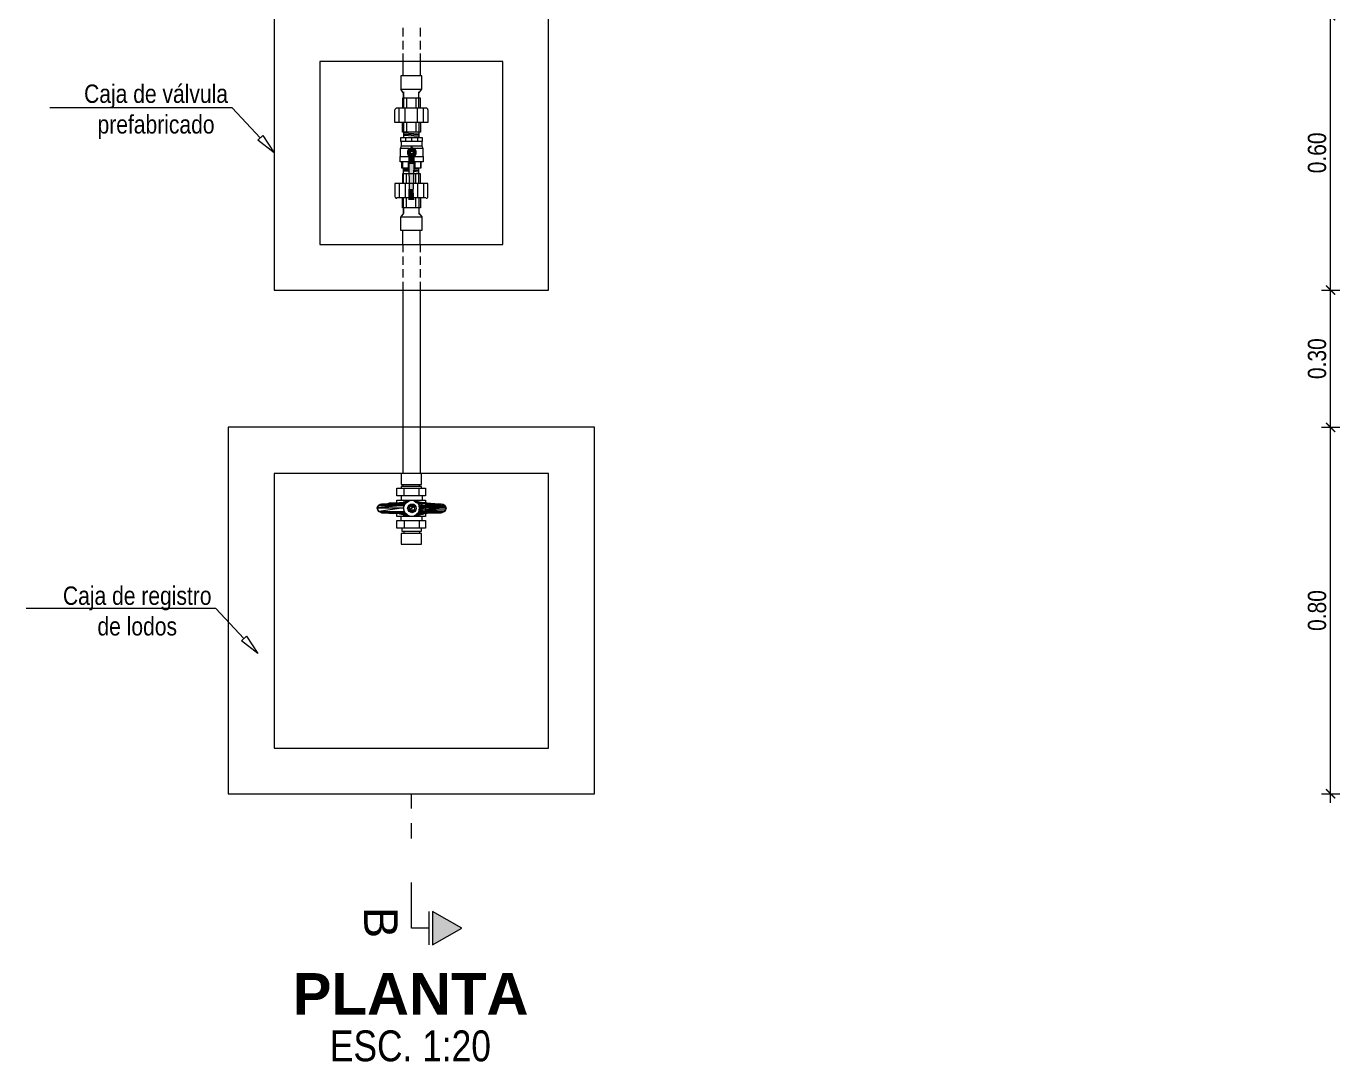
# Model space of a CAD drawing. Header units: metres. Extents: x 0 to 1843, y 1434 to 1492.
# Drawn here: x 1793.237 to 1796.108, y 1458.17 to 1460.433 of the extents above; entities that cross this region are included whole.
import ezdxf
from ezdxf import colors
from ezdxf.entities.mleader import LeaderData, LeaderLine
from ezdxf.enums import TextEntityAlignment as Align
from ezdxf.math import Vec2, Vec3

# ---------------------------------------------------------------- set-up
doc = ezdxf.new("R2010")
doc.units = ezdxf.units.M
doc.header["$LTSCALE"] = 0.005
doc.linetypes.add('ACAD_ISO04W100', pattern=[30.5, 24, -3, 0.5, -3])
for name, color, linetype, lineweight in [('-Acotado', 251, 'Continuous', 5), ('-Eje', 1, 'ACAD_ISO04W100', 9), ('-Textos', 7, 'Continuous', 20)]:
    doc.layers.add(name, color=color, linetype=linetype, lineweight=lineweight)
doc.layers.add('A_50_CotasExter', color=7, linetype='Continuous')
doc.layers.add('G-TEXTOS-TITULOS', color=4, linetype='Continuous')
doc.layers.add('PDF_Muro secundario', color=7, linetype='Continuous', true_color=0x545454)
doc.layers.add("PDF_Tub. de desague 4''", color=7, linetype='Continuous', true_color=0x002595)
doc.styles.add('-Arial', font='arial.ttf')
doc.styles.add('-Arial Narrow', font='ARIALN.TTF')
doc.styles.add('25-TITULO', font='arialbd.ttf', dxfattribs={"height": 0.1})
doc.dimstyles.new('Esc 1_20n', dxfattribs={"dimscale": 0.02, "dimtxt": 2, "dimasz": 1, "dimexe": 1, "dimexo": 1, "dimgap": 0.45, "dimtad": 1, "dimtoh": 1, "dimzin": 3, "dimdsep": 46, "dimtxsty": '-Arial Narrow', "dimblk": 'ARCHTICK', "dimcen": 1, "dimdle": 1, "dimclrd": 7, "dimclre": 7, "dimclrt": 7, "dimadec": 0, "dimazin": 0, "dimtfac": 1, "dimtix": 1, "dimtmove": 1, "dimatfit": 2, "dimldrblk": 'ARCHTICK', "dimfxl": 1, "dimfxlon": 1, "dimtolj": 2, "dimlwd": 5, "dimlwe": 5, "dimarcsym": 0})

# ---------------------------------------------------------------- blocks, each defined once
blk = doc.blocks.new('Corte Vertical 1_1000')
at = {"layer": '-Eje'}
blk.add_hatch(color=256, dxfattribs=at).paths.add_polyline_path([(13.34, -3.56), (9.86, -1.57), (9.86, -5.55)])
for p, q in [((9.44, -1.57), (9.44, -5.55)), ((9.44, -3.56), (7.34, -3.56))]:
    blk.add_line(p, q, dxfattribs=at)
blk.add_lwpolyline([(13.34, -3.56), (9.86, -5.55), (9.86, -1.57)], close=True, dxfattribs=at)
for points in [[(7.34, -3.56), (7.34, -16.05)], [(7.34, -14.25), (7.34, -16)], [(7.34, -17.81), (7.34, -19.56)]]:
    blk.add_lwpolyline(points, dxfattribs=at)
at = {"layer": '-Eje', "style": '-Arial'}
blk.add_attdef('A', text='', height=4, dxfattribs=at).set_placement((3.71, -4.24), align=Align.MIDDLE)
blk = doc.blocks.new('_ArchTick')
at = {"color": 0, "linetype": 'ByBlock', "const_width": 0.15}
blk.add_lwpolyline([(-0.5, -0.5), (0.5, 0.5)], dxfattribs=at)
blk = doc.blocks.new('*D335')
at = {"layer": 'A_50_CotasExter', "color": 7, "lineweight": 5, "ltscale": 0.005, "transparency": 16777216}
for p, q in [((1796.0681, 1459.5563), (1796.1081, 1459.5563)), ((1796.0881, 1458.7357), (1796.0881, 1459.5763)), ((1796.0681, 1458.7557), (1796.1081, 1458.7557))]:
    blk.add_line(p, q, dxfattribs=at)
at = {"layer": 'Defpoints', "color": 0, "ltscale": 0.005, "transparency": 16777216}
for p in [(1794.4794, 1459.5563), (1796.0881, 1459.5563), (1794.4794, 1458.7557)]:
    blk.add_point(p, dxfattribs=at)
at = {"layer": 'A_50_CotasExter', "color": 7, "lineweight": 5, "ltscale": 0.005, "transparency": 16777216, "xscale": 0.02, "yscale": 0.02, "zscale": 0.02}
for p, rotation in [((1796.0881, 1459.5563), 90), ((1796.0881, 1458.7557), 270)]:
    blk.add_blockref('_ArchTick', p, dxfattribs=dict(at, rotation=rotation))
at = {"layer": 'A_50_CotasExter', "color": 7, "ltscale": 0.005, "transparency": 16777216, "insert": (1796.0587, 1459.156), "char_height": 0.04, "attachment_point": 5, "rotation": 90, "style": '-Arial Narrow'}
blk.add_mtext('\\A2;0.80', dxfattribs=at)
blk = doc.blocks.new('*D336')
at = {"layer": 'A_50_CotasExter', "color": 7, "lineweight": 5, "ltscale": 0.005, "transparency": 16777216}
for p, q in [((1796.0881, 1459.5363), (1796.0881, 1459.8763)), ((1796.0681, 1459.8563), (1796.1081, 1459.8563)), ((1796.0681, 1459.5563), (1796.1081, 1459.5563))]:
    blk.add_line(p, q, dxfattribs=at)
at = {"layer": 'Defpoints', "color": 0, "ltscale": 0.005, "transparency": 16777216}
for p in [(1794.3788, 1459.8563), (1796.0881, 1459.8563), (1794.4794, 1459.5563)]:
    blk.add_point(p, dxfattribs=at)
at = {"layer": 'A_50_CotasExter', "color": 7, "lineweight": 5, "ltscale": 0.005, "transparency": 16777216, "xscale": 0.02, "yscale": 0.02, "zscale": 0.02}
for p, rotation in [((1796.0881, 1459.8563), 90), ((1796.0881, 1459.5563), 270)]:
    blk.add_blockref('_ArchTick', p, dxfattribs=dict(at, rotation=rotation))
at = {"layer": 'A_50_CotasExter', "color": 7, "ltscale": 0.005, "transparency": 16777216, "insert": (1796.0587, 1459.7063), "char_height": 0.04, "attachment_point": 5, "rotation": 90, "style": '-Arial Narrow'}
blk.add_mtext('\\A2;0.30', dxfattribs=at)
blk = doc.blocks.new('*D337')
at = {"layer": 'A_50_CotasExter', "color": 7, "lineweight": 5, "ltscale": 0.005, "transparency": 16777216}
for p, q in [((1796.0881, 1459.8363), (1796.0881, 1460.4757)), ((1796.0681, 1460.4557), (1796.1081, 1460.4557)), ((1796.0681, 1459.8563), (1796.1081, 1459.8563))]:
    blk.add_line(p, q, dxfattribs=at)
at = {"layer": 'Defpoints', "color": 0, "ltscale": 0.005, "transparency": 16777216}
for p in [(1794.3788, 1460.4557), (1796.0881, 1460.4557), (1794.3788, 1459.8563)]:
    blk.add_point(p, dxfattribs=at)
at = {"layer": 'A_50_CotasExter', "color": 7, "lineweight": 5, "ltscale": 0.005, "transparency": 16777216, "xscale": 0.02, "yscale": 0.02, "zscale": 0.02}
for p, rotation in [((1796.0881, 1460.4557), 90), ((1796.0881, 1459.8563), 270)]:
    blk.add_blockref('_ArchTick', p, dxfattribs=dict(at, rotation=rotation))
at = {"layer": 'A_50_CotasExter', "color": 7, "ltscale": 0.005, "transparency": 16777216, "insert": (1796.0587, 1460.156), "char_height": 0.04, "attachment_point": 5, "rotation": 90, "style": '-Arial Narrow'}
blk.add_mtext('\\A2;0.60', dxfattribs=at)
blk = doc.blocks.new('_ClosedBlank')
at = {"color": 0, "linetype": 'ByBlock', "lineweight": -2}
for p, q in [((-1, 0.167), (0, 0)), ((-1, 0.167), (-1, -0.167)), ((0, 0), (-1, -0.167))]:
    blk.add_line(p, q, dxfattribs=at)

msp = doc.modelspace()

# ---------------------------------------------------------------- linework, layer by layer
at = {"layer": 'PDF_Muro secundario', "color": 18, "lineweight": 13, "true_color": 0x000000}
for points in [[(1794.37878, 1460.45571), (1793.77938, 1460.45571), (1793.77938, 1459.85631), (1794.37878, 1459.85631)], [(1793.87914, 1459.95607), (1794.27902, 1459.95607), (1794.27902, 1460.35595), (1793.87914, 1460.35595)], [(1793.67875, 1458.75565), (1794.47941, 1458.75565), (1794.47941, 1459.55631), (1793.67875, 1459.55631)], [(1793.77936, 1458.85521), (1794.3788, 1458.85521), (1794.3788, 1459.4557), (1793.77936, 1459.4557)]]:
    msp.add_lwpolyline(points, close=True, dxfattribs=at)
at = {"layer": "PDF_Tub. de desague 4''", "lineweight": 13}
for points in [[(1794.06006, 1460.4295), (1794.06006, 1460.41006)], [(1794.0981, 1460.4295), (1794.0981, 1460.41006)], [(1794.06006, 1460.40076), (1794.06006, 1460.38216)], [(1794.0981, 1460.40076), (1794.0981, 1460.38216)], [(1794.06006, 1460.37286), (1794.06006, 1460.35595)], [(1794.06006, 1460.35595), (1794.06006, 1460.32467)], [(1794.0981, 1460.37286), (1794.0981, 1460.35595)], [(1794.0981, 1460.35595), (1794.0981, 1460.32467)], [(1794.09557, 1460.27563), (1794.09557, 1460.28663), (1794.10148, 1460.29508), (1794.10148, 1460.32467), (1794.05583, 1460.32467), (1794.05583, 1460.29508)], [(1794.06175, 1460.28916), (1794.06175, 1460.27563), (1794.06175, 1460.28663), (1794.05583, 1460.29508), (1794.10148, 1460.29508)], [(1794.09895, 1460.25365), (1794.09895, 1460.27563), (1794.05921, 1460.27563), (1794.05921, 1460.25365)], [(1794.06175, 1460.27563), (1794.06175, 1460.25365)], [(1794.06851, 1460.27563), (1794.06851, 1460.25365)], [(1794.0888, 1460.27563), (1794.0888, 1460.25365)], [(1794.09557, 1460.25365), (1794.09557, 1460.27563), (1794.09557, 1460.28916)], [(1794.11501, 1460.25027), (1794.11501, 1460.22237), (1794.04315, 1460.22237), (1794.04315, 1460.25027)], [(1794.11078, 1460.25365), (1794.04653, 1460.25365)], [(1794.05245, 1460.22237), (1794.05245, 1460.25365)], [(1794.06513, 1460.22237), (1794.06513, 1460.25365)], [(1794.09218, 1460.22237), (1794.09218, 1460.25365)], [(1794.10571, 1460.22237), (1794.10571, 1460.25365)], [(1794.09895, 1460.22237), (1794.09895, 1460.20124), (1794.05921, 1460.20124), (1794.05921, 1460.22237)], [(1794.06175, 1460.22237), (1794.06175, 1460.20124), (1794.06175, 1460.1894)], [(1794.06851, 1460.22237), (1794.06851, 1460.20124)], [(1794.0888, 1460.22237), (1794.0888, 1460.20124)], [(1794.09557, 1460.22237), (1794.09557, 1460.20124), (1794.09557, 1460.1894)], [(1794.09557, 1460.19701), (1794.06175, 1460.1987)], [(1794.09557, 1460.19448), (1794.06175, 1460.19617)], [(1794.09557, 1460.19194), (1794.06175, 1460.19363)], [(1794.06598, 1460.1894), (1794.06598, 1460.18095)], [(1794.0795, 1460.1894), (1794.0795, 1460.18095)], [(1794.09218, 1460.1894), (1794.09218, 1460.18095)], [(1794.05414, 1460.14798), (1794.05499, 1460.14882), (1794.05499, 1460.16573), (1794.05752, 1460.17165), (1794.05752, 1460.17926), (1794.05583, 1460.18095)], [(1794.07359, 1460.16573), (1794.05499, 1460.16573)], [(1794.05752, 1460.17165), (1794.10148, 1460.17165)], [(1794.07274, 1460.14967), (1794.07274, 1460.16489), (1794.07274, 1460.14967)], [(1794.07274, 1460.14967), (1794.07274, 1460.15559), (1794.07274, 1460.14967)], [(1794.07528, 1460.16235), (1794.07528, 1460.16658), (1794.07528, 1460.16235)], [(1794.08035, 1460.16658), (1794.08035, 1460.16996), (1794.07866, 1460.16996), (1794.07866, 1460.16658)], [(1794.10402, 1460.16573), (1794.08458, 1460.16573)], [(1794.08627, 1460.14967), (1794.08627, 1460.16404), (1794.08627, 1460.14967)], [(1794.10233, 1460.18095), (1794.10148, 1460.17926), (1794.10148, 1460.17165), (1794.10402, 1460.16573), (1794.10402, 1460.14882), (1794.10487, 1460.14798)], [(1794.07359, 1460.13614), (1794.05414, 1460.13614), (1794.05414, 1460.14798), (1794.05499, 1460.14798), (1794.07359, 1460.14798)], [(1794.05752, 1460.13614), (1794.05752, 1460.12346), (1794.07359, 1460.12346)], [(1794.05921, 1460.13614), (1794.05921, 1460.12346)], [(1794.08373, 1460.14882), (1794.07189, 1460.14882)], [(1794.07189, 1460.13614), (1794.07189, 1460.12346)], [(1794.07359, 1460.14882), (1794.07359, 1460.13276), (1794.07443, 1460.07696)], [(1794.08542, 1460.13276), (1794.07359, 1460.13276)], [(1794.08373, 1460.07696), (1794.08542, 1460.13276), (1794.08542, 1460.14882)], [(1794.08373, 1460.14798), (1794.10487, 1460.14798), (1794.10487, 1460.13614), (1794.08542, 1460.13614)], [(1794.08542, 1460.12346), (1794.10064, 1460.12346), (1794.10064, 1460.13614)], [(1794.08627, 1460.13614), (1794.08627, 1460.12346)], [(1794.09895, 1460.13614), (1794.09895, 1460.12346)], [(1794.09895, 1460.0888), (1794.09895, 1460.10993), (1794.05921, 1460.10993), (1794.05921, 1460.0888)], [(1794.06175, 1460.11332), (1794.06175, 1460.12346)], [(1794.06175, 1460.0888), (1794.06175, 1460.10993), (1794.06175, 1460.12177), (1794.07359, 1460.12092)], [(1794.07359, 1460.11839), (1794.06175, 1460.11839)], [(1794.07359, 1460.11585), (1794.06175, 1460.11585)], [(1794.06851, 1460.0888), (1794.06851, 1460.10993)], [(1794.09557, 1460.12008), (1794.08458, 1460.12008)], [(1794.09557, 1460.1167), (1794.08458, 1460.11754)], [(1794.09557, 1460.11416), (1794.08458, 1460.11501)], [(1794.0888, 1460.0888), (1794.0888, 1460.10993)], [(1794.09557, 1460.0888), (1794.09557, 1460.10993), (1794.09557, 1460.12346)], [(1794.11501, 1460.0609), (1794.11501, 1460.0888), (1794.04315, 1460.0888), (1794.04315, 1460.0609)], [(1794.05245, 1460.0888), (1794.05245, 1460.05752)], [(1794.06513, 1460.0888), (1794.06513, 1460.05752)], [(1794.07443, 1460.05329), (1794.07443, 1460.07696), (1794.07443, 1460.05329)], [(1794.09218, 1460.0888), (1794.09218, 1460.05752)], [(1794.10571, 1460.0888), (1794.10571, 1460.05752)], [(1794.11078, 1460.05752), (1794.04653, 1460.05752)], [(1794.09895, 1460.05752), (1794.09895, 1460.03554), (1794.05921, 1460.03554), (1794.05921, 1460.05752)], [(1794.06175, 1460.03554), (1794.06175, 1460.05752)], [(1794.06851, 1460.03554), (1794.06851, 1460.05752)], [(1794.0888, 1460.03554), (1794.0888, 1460.05752)], [(1794.09557, 1460.05752), (1794.09557, 1460.03554), (1794.09557, 1460.02201)], [(1794.06175, 1460.02201), (1794.06175, 1460.03554), (1794.06175, 1460.02455), (1794.05583, 1460.01609), (1794.10148, 1460.01609)], [(1794.09557, 1460.02455), (1794.10148, 1460.01609), (1794.10148, 1459.9865), (1794.05583, 1459.9865), (1794.05583, 1460.01609)], [(1794.06006, 1459.95607), (1794.06006, 1459.9865)], [(1794.0981, 1459.95607), (1794.0981, 1459.9865)], [(1794.06006, 1459.95607), (1794.06006, 1459.93916)], [(1794.0981, 1459.95607), (1794.0981, 1459.93916)], [(1794.06006, 1459.92986), (1794.06006, 1459.91126)], [(1794.0981, 1459.92986), (1794.0981, 1459.91126)], [(1794.06006, 1459.90196), (1794.06006, 1459.88336)], [(1794.0981, 1459.90196), (1794.0981, 1459.88336)], [(1794.06006, 1459.87406), (1794.06006, 1459.85631)], [(1794.0981, 1459.87406), (1794.0981, 1459.85631)], [(1794.06002, 1459.85631), (1794.06002, 1459.4557)], [(1794.09814, 1459.85631), (1794.09814, 1459.4557)], [(1794.10115, 1459.42312), (1794.10115, 1459.42732), (1794.05701, 1459.42732), (1794.05701, 1459.42312)], [(1794.06121, 1459.42732), (1794.06121, 1459.43153)], [(1794.06331, 1459.4063), (1794.06331, 1459.42312)], [(1794.0959, 1459.4063), (1794.0959, 1459.42312)], [(1794.09695, 1459.42732), (1794.09695, 1459.43153)], [(1794.07383, 1459.36321), (1794.06121, 1459.36531), (1794.0528, 1459.36741), (1794.04334, 1459.36846), (1794.02022, 1459.36951), (1794.01392, 1459.36951), (1794.01076, 1459.37056), (1794.00761, 1459.37267), (1794.00551, 1459.37582), (1794.00446, 1459.37897), (1794.00551, 1459.38318), (1794.00761, 1459.38633), (1794.01076, 1459.38843), (1794.01392, 1459.38843), (1794.02022, 1459.38843), (1794.04334, 1459.39053), (1794.0528, 1459.39159), (1794.06121, 1459.39264), (1794.07383, 1459.39579)], [(1794.01392, 1459.38843), (1794.06542, 1459.38843), (1794.01392, 1459.38843)], [(1794.06542, 1459.38843), (1794.01392, 1459.38843), (1794.06542, 1459.38843)], [(1794.06542, 1459.38843), (1794.01392, 1459.38843), (1794.06542, 1459.38843)], [(1794.06542, 1459.39053), (1794.02968, 1459.39053), (1794.06542, 1459.39053)], [(1794.04755, 1459.39159), (1794.04755, 1459.39684), (1794.10956, 1459.39684), (1794.10956, 1459.39159)], [(1794.05701, 1459.4063), (1794.05701, 1459.39684)], [(1794.14425, 1459.38843), (1794.13794, 1459.38843), (1794.11377, 1459.39053), (1794.10641, 1459.39159), (1794.09695, 1459.39264), (1794.08539, 1459.39579)], [(1794.1022, 1459.4063), (1794.1022, 1459.39684)], [(1794.10956, 1459.38843), (1794.14425, 1459.38843), (1794.10956, 1459.38843)], [(1794.14425, 1459.38843), (1794.10956, 1459.38843), (1794.14425, 1459.38843)], [(1794.1453, 1459.38843), (1794.14845, 1459.38843), (1794.1516, 1459.38633), (1794.15371, 1459.38318), (1794.15476, 1459.37897), (1794.15371, 1459.37582), (1794.1516, 1459.37267), (1794.14845, 1459.37056), (1794.1453, 1459.36951)], [(1794.01392, 1459.36951), (1794.06542, 1459.36951), (1794.01392, 1459.36951)], [(1794.06542, 1459.36951), (1794.01392, 1459.36951), (1794.06542, 1459.36951)], [(1794.06542, 1459.36951), (1794.02022, 1459.36951), (1794.06542, 1459.36951)], [(1794.06542, 1459.36846), (1794.04334, 1459.36846), (1794.06542, 1459.36846)], [(1794.10956, 1459.36846), (1794.10956, 1459.3611), (1794.0938, 1459.3611), (1794.04755, 1459.3611), (1794.04755, 1459.36741)], [(1794.05701, 1459.3527), (1794.05701, 1459.3611)], [(1794.06331, 1459.3527), (1794.06331, 1459.33588)], [(1794.14425, 1459.36951), (1794.13794, 1459.36951), (1794.11377, 1459.36846), (1794.10641, 1459.36741), (1794.09695, 1459.36531), (1794.08539, 1459.36321)], [(1794.10956, 1459.36846), (1794.09274, 1459.36846), (1794.10956, 1459.36846)], [(1794.0959, 1459.3527), (1794.0959, 1459.33588)], [(1794.1022, 1459.3527), (1794.1022, 1459.3611)], [(1794.10956, 1459.36951), (1794.14425, 1459.36951), (1794.10956, 1459.36951)], [(1794.14425, 1459.36951), (1794.10956, 1459.36951), (1794.14425, 1459.36951)], [(1794.10956, 1459.36846), (1794.11377, 1459.36846), (1794.10956, 1459.36846)], [(1794.05806, 1459.33588), (1794.05806, 1459.32957), (1794.08959, 1459.32957), (1794.10115, 1459.32957), (1794.10115, 1459.33588)], [(1794.06226, 1459.32957), (1794.06226, 1459.32432)], [(1794.09695, 1459.32957), (1794.09695, 1459.32432)]]:
    msp.add_lwpolyline(points, dxfattribs=at)
for points in [[(1794.05752, 1460.18095), (1794.05583, 1460.18095), (1794.05583, 1460.1894), (1794.10233, 1460.1894), (1794.10233, 1460.18095), (1794.10148, 1460.18095)], [(1794.0795, 1460.15051), (1794.08542, 1460.1539), (1794.08542, 1460.16066), (1794.0795, 1460.16404), (1794.07359, 1460.16066), (1794.07359, 1460.1539)], [(1794.10115, 1459.4557), (1794.05701, 1459.4557), (1794.05701, 1459.43153), (1794.10115, 1459.43153)], [(1794.10956, 1459.4063), (1794.04755, 1459.4063), (1794.04755, 1459.42312), (1794.10956, 1459.42312)], [(1794.00761, 1459.38528), (1794.06331, 1459.38528), (1794.00446, 1459.38002)], [(1794.06331, 1459.38528), (1794.00446, 1459.38002), (1794.06226, 1459.38002)], [(1794.00446, 1459.38002), (1794.06226, 1459.38002), (1794.00761, 1459.37267)], [(1794.01392, 1459.38843), (1794.06542, 1459.38843), (1794.00761, 1459.38528)], [(1794.06542, 1459.38843), (1794.00761, 1459.38528), (1794.06331, 1459.38528)], [(1794.06226, 1459.38002), (1794.00761, 1459.37267), (1794.06331, 1459.37267)], [(1794.02022, 1459.38843), (1794.06542, 1459.38843), (1794.01392, 1459.38843)], [(1794.02968, 1459.39053), (1794.06542, 1459.39053), (1794.02022, 1459.38843)], [(1794.06542, 1459.39053), (1794.02022, 1459.38843), (1794.06542, 1459.38843)], [(1794.04334, 1459.39053), (1794.06542, 1459.39053), (1794.02968, 1459.39053)], [(1794.0528, 1459.39159), (1794.06857, 1459.39159), (1794.04334, 1459.39053)], [(1794.06857, 1459.39159), (1794.04334, 1459.39053), (1794.06542, 1459.39053)], [(1794.06121, 1459.39264), (1794.06962, 1459.39264), (1794.0528, 1459.39159)], [(1794.06962, 1459.39264), (1794.0528, 1459.39159), (1794.06857, 1459.39159)], [(1794.06121, 1459.39264), (1794.06962, 1459.39264), (1794.07383, 1459.39579)], [(1794.08013, 1459.36951), (1794.07698, 1459.37056), (1794.07383, 1459.37267), (1794.07172, 1459.37582), (1794.07067, 1459.37897), (1794.07172, 1459.38318), (1794.07383, 1459.38633), (1794.07698, 1459.38843), (1794.08013, 1459.38843), (1794.08434, 1459.38843), (1794.08644, 1459.38633), (1794.08854, 1459.38318), (1794.08959, 1459.37897), (1794.08854, 1459.37582), (1794.08644, 1459.37267), (1794.08434, 1459.37056)], [(1794.08118, 1459.37162), (1794.08644, 1459.37582), (1794.08644, 1459.38318), (1794.08118, 1459.38738), (1794.07383, 1459.38318), (1794.07383, 1459.37582)], [(1794.07908, 1459.38528), (1794.08223, 1459.38528), (1794.07383, 1459.38318)], [(1794.08223, 1459.38528), (1794.07383, 1459.38318), (1794.08644, 1459.38318)], [(1794.07383, 1459.38318), (1794.08644, 1459.38318), (1794.07383, 1459.37582)], [(1794.08644, 1459.38318), (1794.07383, 1459.37582), (1794.08644, 1459.37582)], [(1794.07908, 1459.38528), (1794.08223, 1459.38528), (1794.08118, 1459.38738)], [(1794.08854, 1459.39264), (1794.09695, 1459.39264), (1794.08539, 1459.39579)], [(1794.09064, 1459.39159), (1794.08854, 1459.39264), (1794.09695, 1459.39264)], [(1794.09064, 1459.39159), (1794.10641, 1459.39159), (1794.09695, 1459.39264)], [(1794.09064, 1459.39159), (1794.10641, 1459.39159), (1794.09274, 1459.39159)], [(1794.09274, 1459.39159), (1794.10956, 1459.39159), (1794.0938, 1459.39053)], [(1794.10641, 1459.39159), (1794.09274, 1459.39159), (1794.10956, 1459.39159)], [(1794.10956, 1459.39159), (1794.0938, 1459.39053), (1794.10956, 1459.39053)], [(1794.0938, 1459.39053), (1794.10956, 1459.39053), (1794.0959, 1459.38528)], [(1794.10956, 1459.39053), (1794.0959, 1459.38528), (1794.10956, 1459.38528)], [(1794.0959, 1459.38528), (1794.10956, 1459.38528), (1794.0959, 1459.38318)], [(1794.10956, 1459.38528), (1794.0959, 1459.38318), (1794.10956, 1459.38318)], [(1794.0959, 1459.38318), (1794.10956, 1459.38318), (1794.09695, 1459.38002)], [(1794.09695, 1459.38002), (1794.10956, 1459.38002), (1794.0959, 1459.37582)], [(1794.10956, 1459.38002), (1794.0959, 1459.37582), (1794.10956, 1459.37582)], [(1794.10956, 1459.38318), (1794.09695, 1459.38002), (1794.10956, 1459.38002)], [(1794.10956, 1459.39053), (1794.11377, 1459.39053), (1794.10956, 1459.39159)], [(1794.10956, 1459.38843), (1794.10956, 1459.39053), (1794.11377, 1459.39053)], [(1794.10956, 1459.38843), (1794.13794, 1459.38843), (1794.11377, 1459.39053)], [(1794.10956, 1459.38843), (1794.14425, 1459.38843), (1794.10956, 1459.38528)], [(1794.14425, 1459.38843), (1794.10956, 1459.38528), (1794.1516, 1459.38528)], [(1794.13794, 1459.38843), (1794.10956, 1459.38843), (1794.13794, 1459.38843), (1794.10956, 1459.38843), (1794.14425, 1459.38843)], [(1794.10956, 1459.38528), (1794.1516, 1459.38528), (1794.10956, 1459.38318)], [(1794.1516, 1459.38528), (1794.10956, 1459.38318), (1794.15265, 1459.38318)], [(1794.10956, 1459.38318), (1794.15265, 1459.38318), (1794.10956, 1459.38002)], [(1794.15265, 1459.38318), (1794.10956, 1459.38002), (1794.15476, 1459.38002)], [(1794.10956, 1459.38002), (1794.15476, 1459.38002), (1794.10956, 1459.37582)], [(1794.15476, 1459.38002), (1794.10956, 1459.37582), (1794.15265, 1459.37582)], [(1794.00761, 1459.37267), (1794.06331, 1459.37267), (1794.01392, 1459.36951)], [(1794.06331, 1459.37267), (1794.01392, 1459.36951), (1794.06542, 1459.36951)], [(1794.01392, 1459.36951), (1794.06542, 1459.36951), (1794.02022, 1459.36951)], [(1794.02022, 1459.36951), (1794.06542, 1459.36951), (1794.02968, 1459.36846)], [(1794.06542, 1459.36951), (1794.02968, 1459.36846), (1794.06542, 1459.36846)], [(1794.02968, 1459.36846), (1794.06542, 1459.36846), (1794.04334, 1459.36846)], [(1794.04334, 1459.36846), (1794.06542, 1459.36846), (1794.0528, 1459.36741)], [(1794.08959, 1459.33588), (1794.04755, 1459.33588), (1794.04755, 1459.3527), (1794.09274, 1459.3527), (1794.10956, 1459.3527), (1794.10956, 1459.33588)], [(1794.06542, 1459.36846), (1794.0528, 1459.36741), (1794.06857, 1459.36741)], [(1794.0528, 1459.36741), (1794.06857, 1459.36741), (1794.06121, 1459.36531)], [(1794.06857, 1459.36741), (1794.06121, 1459.36531), (1794.06962, 1459.36531)], [(1794.07383, 1459.36321), (1794.06121, 1459.36531), (1794.06962, 1459.36531)], [(1794.07383, 1459.37582), (1794.08644, 1459.37582), (1794.07908, 1459.37267)], [(1794.08644, 1459.37582), (1794.07908, 1459.37267), (1794.08223, 1459.37267)], [(1794.08118, 1459.37162), (1794.07908, 1459.37267), (1794.08223, 1459.37267)], [(1794.08539, 1459.36321), (1794.08854, 1459.36531), (1794.09695, 1459.36531)], [(1794.09064, 1459.36741), (1794.10641, 1459.36741), (1794.08854, 1459.36531)], [(1794.10641, 1459.36741), (1794.08854, 1459.36531), (1794.09695, 1459.36531)], [(1794.09274, 1459.36846), (1794.10956, 1459.36846), (1794.09064, 1459.36741)], [(1794.10956, 1459.36846), (1794.09064, 1459.36741), (1794.10641, 1459.36741)], [(1794.0938, 1459.36846), (1794.10956, 1459.36846), (1794.09274, 1459.36846)], [(1794.0959, 1459.37267), (1794.10956, 1459.37267), (1794.0938, 1459.36846)], [(1794.10956, 1459.37267), (1794.0938, 1459.36846), (1794.10956, 1459.36846)], [(1794.0959, 1459.37582), (1794.10956, 1459.37582), (1794.0959, 1459.37267)], [(1794.10956, 1459.37582), (1794.0959, 1459.37267), (1794.10956, 1459.37267)], [(1794.10956, 1459.37582), (1794.15265, 1459.37582), (1794.10956, 1459.37267)], [(1794.15265, 1459.37582), (1794.10956, 1459.37267), (1794.1516, 1459.37267)], [(1794.10956, 1459.37267), (1794.1516, 1459.37267), (1794.10956, 1459.36951)], [(1794.1516, 1459.37267), (1794.10956, 1459.36951), (1794.14425, 1459.36951)], [(1794.10956, 1459.36951), (1794.13794, 1459.36951), (1794.10956, 1459.36846)], [(1794.13794, 1459.36951), (1794.10956, 1459.36846), (1794.11377, 1459.36846)], [(1794.14425, 1459.36951), (1794.10956, 1459.36951), (1794.14425, 1459.36951), (1794.10956, 1459.36951), (1794.13794, 1459.36951)], [(1794.08854, 1459.30119), (1794.10115, 1459.30119), (1794.10115, 1459.32432), (1794.08959, 1459.32432), (1794.05701, 1459.32432), (1794.05701, 1459.30119)]]:
    msp.add_lwpolyline(points, close=True, dxfattribs=at)
for centre, radius in [((1794.07993, 1460.15685), 0.00634), ((1794.07993, 1460.15685), 0.0055), ((1794.07993, 1460.15685), 0.0038), ((1794.07993, 1460.15685), 0.00296), ((1794.08014, 1459.37896), 0.01786)]:
    msp.add_circle(centre, radius, dxfattribs=at)
for centre, radius, start, end in [((1794.04695, 1460.24985), 0.0038, 89.99885, 180.00115), ((1794.11121, 1460.24985), 0.0038, 359.99885, 90.00115), ((1794.07993, 1460.15685), 0.00972, 306.87228, 233.12772), ((1794.04695, 1460.06048), 0.0038, 179.99885, 270.00115), ((1794.11121, 1460.06048), 0.0038, 269.99885, 0.00115)]:
    msp.add_arc(centre, radius, start, end, dxfattribs=at)
for points in [[(1794.0702, 1460.1539), (1794.0702, 1460.16066), (1794.06936, 1460.15474)], [(1794.0702, 1460.16066), (1794.06936, 1460.15474), (1794.06936, 1460.15897)], [(1794.06936, 1460.15897), (1794.06936, 1460.15812), (1794.06936, 1460.15559)], [(1794.06936, 1460.15897), (1794.06936, 1460.15474), (1794.06936, 1460.15559)], [(1794.06936, 1460.15812), (1794.06936, 1460.15559), (1794.06936, 1460.15728)], [(1794.07105, 1460.1522), (1794.07105, 1460.16235), (1794.0702, 1460.15305)], [(1794.07105, 1460.16235), (1794.0702, 1460.15305), (1794.0702, 1460.1615)], [(1794.0702, 1460.15305), (1794.0702, 1460.1615), (1794.0702, 1460.1539)], [(1794.0702, 1460.1615), (1794.0702, 1460.1539), (1794.0702, 1460.16066)], [(1794.07189, 1460.15051), (1794.07189, 1460.16404), (1794.07105, 1460.15136)], [(1794.07189, 1460.16404), (1794.07105, 1460.15136), (1794.07105, 1460.1632)], [(1794.07105, 1460.15136), (1794.07105, 1460.1632), (1794.07105, 1460.1522)], [(1794.07105, 1460.1632), (1794.07105, 1460.1522), (1794.07105, 1460.16235)], [(1794.07274, 1460.14967), (1794.07274, 1460.16404), (1794.07189, 1460.15051)], [(1794.07274, 1460.16404), (1794.07189, 1460.15051), (1794.07189, 1460.16404)], [(1794.07359, 1460.15981), (1794.07359, 1460.16489), (1794.07274, 1460.15897)], [(1794.07359, 1460.16489), (1794.07274, 1460.15897), (1794.07274, 1460.16489)], [(1794.07274, 1460.15812), (1794.07274, 1460.15812), (1794.07274, 1460.16489)], [(1794.07274, 1460.15812), (1794.07274, 1460.16489), (1794.07274, 1460.15897)], [(1794.07274, 1460.16489), (1794.07274, 1460.14967), (1794.07274, 1460.16404)], [(1794.07274, 1460.15559), (1794.07274, 1460.14967), (1794.07274, 1460.15643)], [(1794.07359, 1460.1539), (1794.07274, 1460.14967), (1794.07274, 1460.15559)], [(1794.07443, 1460.1615), (1794.07443, 1460.16573), (1794.07359, 1460.16066)], [(1794.07443, 1460.16573), (1794.07359, 1460.16066), (1794.07359, 1460.16573)], [(1794.07359, 1460.16066), (1794.07359, 1460.16573), (1794.07359, 1460.15981)], [(1794.07359, 1460.16573), (1794.07359, 1460.15981), (1794.07359, 1460.16489)], [(1794.07528, 1460.16235), (1794.07528, 1460.16573), (1794.07443, 1460.1615)], [(1794.07528, 1460.16573), (1794.07443, 1460.1615), (1794.07443, 1460.16573)], [(1794.07612, 1460.16235), (1794.07612, 1460.16658), (1794.07528, 1460.16235)], [(1794.07612, 1460.16658), (1794.07528, 1460.16235), (1794.07528, 1460.16658)], [(1794.07528, 1460.16658), (1794.07528, 1460.16235), (1794.07528, 1460.16573)], [(1794.07697, 1460.1632), (1794.07697, 1460.16658), (1794.07612, 1460.16235)], [(1794.07697, 1460.16658), (1794.07612, 1460.16235), (1794.07612, 1460.16658)], [(1794.07781, 1460.1632), (1794.07781, 1460.16658), (1794.07697, 1460.1632)], [(1794.07781, 1460.16658), (1794.07697, 1460.1632), (1794.07697, 1460.16658)], [(1794.0795, 1460.16404), (1794.0795, 1460.16742), (1794.07781, 1460.16404)], [(1794.0795, 1460.16742), (1794.07781, 1460.16404), (1794.07781, 1460.16658)], [(1794.07781, 1460.1632), (1794.07781, 1460.1632), (1794.07781, 1460.16658)], [(1794.07781, 1460.1632), (1794.07781, 1460.16658), (1794.07781, 1460.16404)], [(1794.08035, 1460.16658), (1794.0795, 1460.16404), (1794.0795, 1460.16742)], [(1794.08035, 1460.16404), (1794.08035, 1460.16658), (1794.0795, 1460.16404)], [(1794.08119, 1460.1632), (1794.08119, 1460.16658), (1794.08035, 1460.16404)], [(1794.08119, 1460.16658), (1794.08035, 1460.16404), (1794.08035, 1460.16658)], [(1794.08204, 1460.1632), (1794.08204, 1460.16658), (1794.08119, 1460.1632)], [(1794.08204, 1460.16658), (1794.08119, 1460.1632), (1794.08119, 1460.16658)], [(1794.08288, 1460.16235), (1794.08288, 1460.16658), (1794.08204, 1460.1632)], [(1794.08288, 1460.16658), (1794.08204, 1460.1632), (1794.08204, 1460.16658)], [(1794.08373, 1460.16573), (1794.08288, 1460.16235), (1794.08288, 1460.16658)], [(1794.08288, 1460.16658), (1794.08288, 1460.16235), (1794.08288, 1460.16235)], [(1794.08288, 1460.16235), (1794.08288, 1460.16235), (1794.08288, 1460.16658)], [(1794.08373, 1460.16235), (1794.08373, 1460.16573), (1794.08288, 1460.16235)], [(1794.08458, 1460.1615), (1794.08458, 1460.16573), (1794.08373, 1460.16235)], [(1794.08458, 1460.16573), (1794.08373, 1460.16235), (1794.08373, 1460.16573)], [(1794.08542, 1460.16489), (1794.08458, 1460.16066), (1794.08458, 1460.16573)], [(1794.08458, 1460.1615), (1794.08458, 1460.1615), (1794.08458, 1460.16573)], [(1794.08458, 1460.1615), (1794.08458, 1460.16573), (1794.08458, 1460.16066)], [(1794.08542, 1460.15981), (1794.08542, 1460.16489), (1794.08458, 1460.16066)], [(1794.08627, 1460.15812), (1794.08627, 1460.16489), (1794.08542, 1460.15897)], [(1794.08627, 1460.16489), (1794.08542, 1460.15897), (1794.08542, 1460.16489)], [(1794.08542, 1460.15981), (1794.08542, 1460.15981), (1794.08542, 1460.16489)], [(1794.08542, 1460.15981), (1794.08542, 1460.16489), (1794.08542, 1460.15897)], [(1794.08627, 1460.14967), (1794.08627, 1460.15643), (1794.08542, 1460.14967)], [(1794.08627, 1460.15643), (1794.08542, 1460.14967), (1794.08542, 1460.15559)], [(1794.08542, 1460.14967), (1794.08542, 1460.15559), (1794.08542, 1460.14882)], [(1794.08542, 1460.15559), (1794.08542, 1460.14882), (1794.08542, 1460.1539)], [(1794.08627, 1460.16404), (1794.08627, 1460.14967), (1794.08627, 1460.16489)], [(1794.08711, 1460.1632), (1794.08627, 1460.15051), (1794.08627, 1460.16404)], [(1794.08627, 1460.14967), (1794.08627, 1460.14967), (1794.08627, 1460.16404)], [(1794.08627, 1460.14967), (1794.08627, 1460.16404), (1794.08627, 1460.15051)], [(1794.08711, 1460.15136), (1794.08711, 1460.1632), (1794.08627, 1460.15051)], [(1794.08796, 1460.16235), (1794.08711, 1460.15136), (1794.08711, 1460.1632)], [(1794.08796, 1460.1522), (1794.08796, 1460.16235), (1794.08711, 1460.15136)], [(1794.0888, 1460.1615), (1794.08796, 1460.1522), (1794.08796, 1460.16235)], [(1794.0888, 1460.15305), (1794.0888, 1460.1615), (1794.08796, 1460.1522)], [(1794.0888, 1460.16066), (1794.0888, 1460.15305), (1794.0888, 1460.1615)], [(1794.0888, 1460.15897), (1794.0888, 1460.1539), (1794.0888, 1460.16066)], [(1794.0888, 1460.1539), (1794.0888, 1460.16066), (1794.0888, 1460.15305)], [(1794.0888, 1460.15812), (1794.0888, 1460.15474), (1794.0888, 1460.15897)], [(1794.0888, 1460.15474), (1794.0888, 1460.15897), (1794.0888, 1460.1539)], [(1794.08965, 1460.15728), (1794.0888, 1460.15559), (1794.0888, 1460.15812)], [(1794.0888, 1460.15559), (1794.0888, 1460.15812), (1794.0888, 1460.15474)], [(1794.07359, 1460.14882), (1794.07359, 1460.1539), (1794.07274, 1460.14967)], [(1794.07443, 1460.15305), (1794.07359, 1460.14882), (1794.07359, 1460.1539)], [(1794.07359, 1460.1539), (1794.07359, 1460.14882), (1794.07359, 1460.14882)], [(1794.07359, 1460.14882), (1794.07359, 1460.14882), (1794.07359, 1460.1539)], [(1794.07443, 1460.14882), (1794.07443, 1460.15305), (1794.07359, 1460.14882)], [(1794.07781, 1460.13276), (1794.07781, 1460.14882), (1794.07359, 1460.13276)], [(1794.07781, 1460.14882), (1794.07359, 1460.13276), (1794.07359, 1460.14882)], [(1794.07359, 1460.13276), (1794.07359, 1460.13107), (1794.07359, 1460.13107)], [(1794.07443, 1460.10402), (1794.07443, 1460.13276), (1794.07359, 1460.13107)], [(1794.07443, 1460.13276), (1794.07359, 1460.13107), (1794.07359, 1460.13276)], [(1794.07528, 1460.1522), (1794.07443, 1460.14882), (1794.07443, 1460.15305)], [(1794.07528, 1460.14882), (1794.07528, 1460.1522), (1794.07443, 1460.14882)], [(1794.07528, 1460.07696), (1794.07528, 1460.13276), (1794.07443, 1460.07696)], [(1794.07528, 1460.13276), (1794.07443, 1460.07696), (1794.07443, 1460.13276)], [(1794.07443, 1460.10402), (1794.07443, 1460.10402), (1794.07443, 1460.13276)], [(1794.07443, 1460.10402), (1794.07443, 1460.13276), (1794.07443, 1460.07696)], [(1794.07612, 1460.15136), (1794.07528, 1460.14882), (1794.07528, 1460.1522)], [(1794.07612, 1460.14882), (1794.07612, 1460.15136), (1794.07528, 1460.14882)], [(1794.07697, 1460.07696), (1794.07697, 1460.13276), (1794.07528, 1460.07696)], [(1794.07697, 1460.13276), (1794.07528, 1460.07696), (1794.07528, 1460.13276)], [(1794.07697, 1460.14882), (1794.07697, 1460.15136), (1794.07612, 1460.14882)], [(1794.07697, 1460.15136), (1794.07612, 1460.14882), (1794.07612, 1460.15136)], [(1794.07781, 1460.15051), (1794.07697, 1460.14882), (1794.07697, 1460.15136)], [(1794.07781, 1460.14882), (1794.07781, 1460.15051), (1794.07697, 1460.14882)], [(1794.07781, 1460.07696), (1794.07781, 1460.13276), (1794.07697, 1460.07696)], [(1794.07781, 1460.13276), (1794.07697, 1460.07696), (1794.07697, 1460.13276)], [(1794.0795, 1460.14882), (1794.0795, 1460.15051), (1794.07781, 1460.14882)], [(1794.0795, 1460.15051), (1794.07781, 1460.14882), (1794.07781, 1460.15051)], [(1794.0795, 1460.13276), (1794.0795, 1460.14882), (1794.07781, 1460.13276)], [(1794.0795, 1460.14882), (1794.07781, 1460.13276), (1794.07781, 1460.14882)], [(1794.08373, 1460.07696), (1794.08373, 1460.13276), (1794.07781, 1460.07696)], [(1794.08373, 1460.13276), (1794.07781, 1460.07696), (1794.07781, 1460.13276)], [(1794.08035, 1460.14882), (1794.08035, 1460.15051), (1794.0795, 1460.14882)], [(1794.08035, 1460.15051), (1794.0795, 1460.14882), (1794.0795, 1460.15051)], [(1794.08035, 1460.13276), (1794.08035, 1460.14882), (1794.0795, 1460.13276)], [(1794.08035, 1460.14882), (1794.0795, 1460.13276), (1794.0795, 1460.14882)], [(1794.08204, 1460.14882), (1794.08204, 1460.15136), (1794.08035, 1460.14882)], [(1794.08204, 1460.15136), (1794.08035, 1460.14882), (1794.08035, 1460.15051)], [(1794.08542, 1460.13276), (1794.08542, 1460.14882), (1794.08035, 1460.13276)], [(1794.08542, 1460.14882), (1794.08035, 1460.13276), (1794.08035, 1460.14882)], [(1794.08288, 1460.14882), (1794.08288, 1460.15136), (1794.08204, 1460.14882)], [(1794.08288, 1460.15136), (1794.08204, 1460.14882), (1794.08204, 1460.15136)], [(1794.08373, 1460.14882), (1794.08373, 1460.1522), (1794.08288, 1460.14882)], [(1794.08373, 1460.1522), (1794.08288, 1460.14882), (1794.08288, 1460.15136)], [(1794.08458, 1460.14882), (1794.08458, 1460.15305), (1794.08373, 1460.14882)], [(1794.08458, 1460.15305), (1794.08373, 1460.14882), (1794.08373, 1460.1522)], [(1794.08542, 1460.13107), (1794.08542, 1460.13276), (1794.08373, 1460.07696)], [(1794.08542, 1460.13276), (1794.08373, 1460.07696), (1794.08373, 1460.13276)], [(1794.08542, 1460.14882), (1794.08542, 1460.1539), (1794.08458, 1460.14882)], [(1794.08542, 1460.1539), (1794.08458, 1460.14882), (1794.08458, 1460.15305)], [(1794.08542, 1460.1539), (1794.08542, 1460.14882), (1794.08542, 1460.14882)], [(1794.08542, 1460.14882), (1794.08542, 1460.14882), (1794.08542, 1460.1539)], [(1794.08542, 1460.14882), (1794.08542, 1460.13276), (1794.08542, 1460.13276)], [(1794.08542, 1460.13276), (1794.08542, 1460.13276), (1794.08542, 1460.14882)], [(1794.08542, 1460.13276), (1794.08542, 1460.13107), (1794.08542, 1460.13107)], [(1794.07528, 1460.05329), (1794.07528, 1460.07696), (1794.07443, 1460.05329)], [(1794.07528, 1460.07696), (1794.07443, 1460.05329), (1794.07443, 1460.07696)], [(1794.07443, 1460.07696), (1794.07443, 1460.05329), (1794.07443, 1460.06513)], [(1794.07697, 1460.05329), (1794.07697, 1460.07696), (1794.07528, 1460.05329)], [(1794.07697, 1460.07696), (1794.07528, 1460.05329), (1794.07528, 1460.07696)], [(1794.07781, 1460.05329), (1794.07781, 1460.07696), (1794.07697, 1460.05329)], [(1794.07781, 1460.07696), (1794.07697, 1460.05329), (1794.07697, 1460.07696)], [(1794.08373, 1460.05329), (1794.08373, 1460.07696), (1794.07781, 1460.05329)], [(1794.08373, 1460.07696), (1794.07781, 1460.05329), (1794.07781, 1460.07696)], [(1794.08542, 1460.05414), (1794.08373, 1460.05329), (1794.08373, 1460.07696)], [(1794.07359, 1460.05329), (1794.07359, 1460.05414), (1794.07443, 1460.06513)], [(1794.07443, 1460.06513), (1794.07443, 1460.05329), (1794.07359, 1460.05329)], [(1794.07359, 1460.05329), (1794.07359, 1460.05329), (1794.07359, 1460.05414)], [(1794.08542, 1460.05329), (1794.08542, 1460.05414), (1794.08373, 1460.05329)], [(1794.08542, 1460.05329), (1794.08542, 1460.05414), (1794.08542, 1460.05414)]]:
    msp.add_solid(points, dxfattribs=at)

# ---------------------------------------------------------------- block references
at = {"layer": '-Eje'}
ref = msp.add_blockref('Corte Vertical 1_1000', (1793.94425, 1458.39635), dxfattribs=dict(at, xscale=-0.01836941918200827, yscale=0.01836941918200827, zscale=0.01836941918200827, rotation=180))
ref.add_attrib('A', 'B', dxfattribs={"height": 0.07348, "rotation": 270, "style": '-Arial'}).set_placement((1794.01246, 1458.47419), align=Align.MIDDLE)

# ---------------------------------------------------------------- texts
at = {"layer": '-Textos', "style": '-Arial Narrow'}
msp.add_text('ESC. 1:20', height=0.067411, dxfattribs=at).set_placement((1794.07691, 1458.20477), align=Align.MIDDLE_CENTER)
at = {"layer": 'G-TEXTOS-TITULOS', "color": 219, "true_color": 0x642165, "style": '25-TITULO'}
msp.add_text('PLANTA', height=0.091, dxfattribs=at).set_placement((1794.07723, 1458.31824), align=Align.MIDDLE_CENTER)

# ---------------------------------------------------------------- dimensions: what is measured, and where the dimension line sits
at = {"layer": 'A_50_CotasExter', "color": 18, "ltscale": 0.005, "true_color": 0x000000}
for base, p1, p2, picture, middle in [((1796.08815, 1460.45571), (1794.37878, 1459.85631), (1794.37878, 1460.45571), '*D337', (1796.05873, 1460.15601)), ((1796.08815, 1459.85631), (1794.47941, 1459.55631), (1794.37878, 1459.85631), '*D336', (1796.05873, 1459.70631))]:
    dim = msp.add_linear_dim(base=base, p1=p1, p2=p2, angle=270, dimstyle='Esc 1_20n', dxfattribs=at)
    dim.commit()
    dim.dimension.update_dxf_attribs({"geometry": picture, "text_midpoint": middle})
dim = msp.add_aligned_dim(p1=(1794.47941, 1458.75565), p2=(1794.47941, 1459.55631), distance=-1.60874, dimstyle='Esc 1_20n', dxfattribs=at)
dim.commit()
dim.dimension.update_dxf_attribs({"geometry": '*D335', "text_midpoint": (1796.05873, 1459.15598)})

# ---------------------------------------------------------------- leaders
at = {"layer": '-Acotado'}
ml = msp.add_multileader_mtext('Standard', dxfattribs=at)
ml.set_content('Caja de válvula\\Pprefabricado', color=7, style='-Arial Narrow')
ml.set_leader_properties(color=7, linetype='Continuous', lineweight=0)
ml.set_arrow_properties(name='CLOSEDBLANK')
ml.build(insert=Vec2(0, 0))
ml.multileader.update_dxf_attribs({"has_dogleg": 0, "text_left_attachment_type": 6, "text_right_attachment_type": 6, "dogleg_length": 0, "arrow_head_size": 0.04463, "scale": 0.025})
ctx = ml.context
ctx.base_point, ctx.scale, ctx.char_height, ctx.arrow_head_size, ctx.landing_gap_size, ctx.plane_origin = Vec3(1793.35453, 1460.25406), 0.025, 0.0401642, 0.04463, 0.01116, Vec3(1793.03627, 1460.94126)
ctx.left_attachment, ctx.right_attachment, ctx.text_align_type = 6, 6, 1
notes = []
notes.append((ctx, [(1, (1, 1, 0), (1793.68723, 1460.25406), (-1, 0), 0, [(0, [(1793.77938, 1460.15601)], 0, [])])]))
ctx.mtext.insert, ctx.mtext.alignment, ctx.mtext.flow_direction = Vec3(1793.52088, 1460.30538), 2, 5
ml = msp.add_multileader_mtext('Standard', dxfattribs=at)
ml.set_content('Caja de registro\\Pde lodos', color=7, style='-Arial Narrow')
ml.set_leader_properties(color=7, linetype='Continuous', lineweight=0)
ml.set_arrow_properties(name='CLOSEDBLANK')
ml.build(insert=Vec2(0, 0))
ml.multileader.update_dxf_attribs({"has_dogleg": 0, "text_left_attachment_type": 6, "text_right_attachment_type": 6, "dogleg_length": 0, "arrow_head_size": 0.04463, "scale": 0.025})
ctx = ml.context
ctx.base_point, ctx.scale, ctx.char_height, ctx.arrow_head_size, ctx.landing_gap_size, ctx.plane_origin = Vec3(1793.30819, 1459.1604), 0.025, 0.0401642, 0.04463, 0.01116, Vec3(1793.00036, 1459.8476)
ctx.left_attachment, ctx.right_attachment, ctx.text_align_type = 6, 6, 1
notes.append((ctx, [(1, (1, 1, 0), (1793.65132, 1459.1604), (-1, 0), 0, [(0, [(1793.74347, 1459.06234)], 0, [])])]))
ctx.mtext.insert, ctx.mtext.alignment, ctx.mtext.flow_direction = Vec3(1793.47975, 1459.20859), 2, 5
for ctx, leaders in notes:
    for number, flags, end, landing, length, lines in leaders:
        leader = LeaderData()
        leader.index, (leader.has_last_leader_line, leader.has_dogleg_vector, leader.attachment_direction) = number, flags
        leader.last_leader_point, leader.dogleg_vector, leader.dogleg_length = Vec3(end), Vec3(landing), length
        for number, points, colour, breaks in lines:
            line = LeaderLine()
            line.index, line.vertices, line.color, line.breaks = number, Vec3.list(points), colors.encode_raw_color(colour), breaks
            leader.lines.append(line)
        ctx.leaders.append(leader)

doc.saveas('drawing.dxf')
